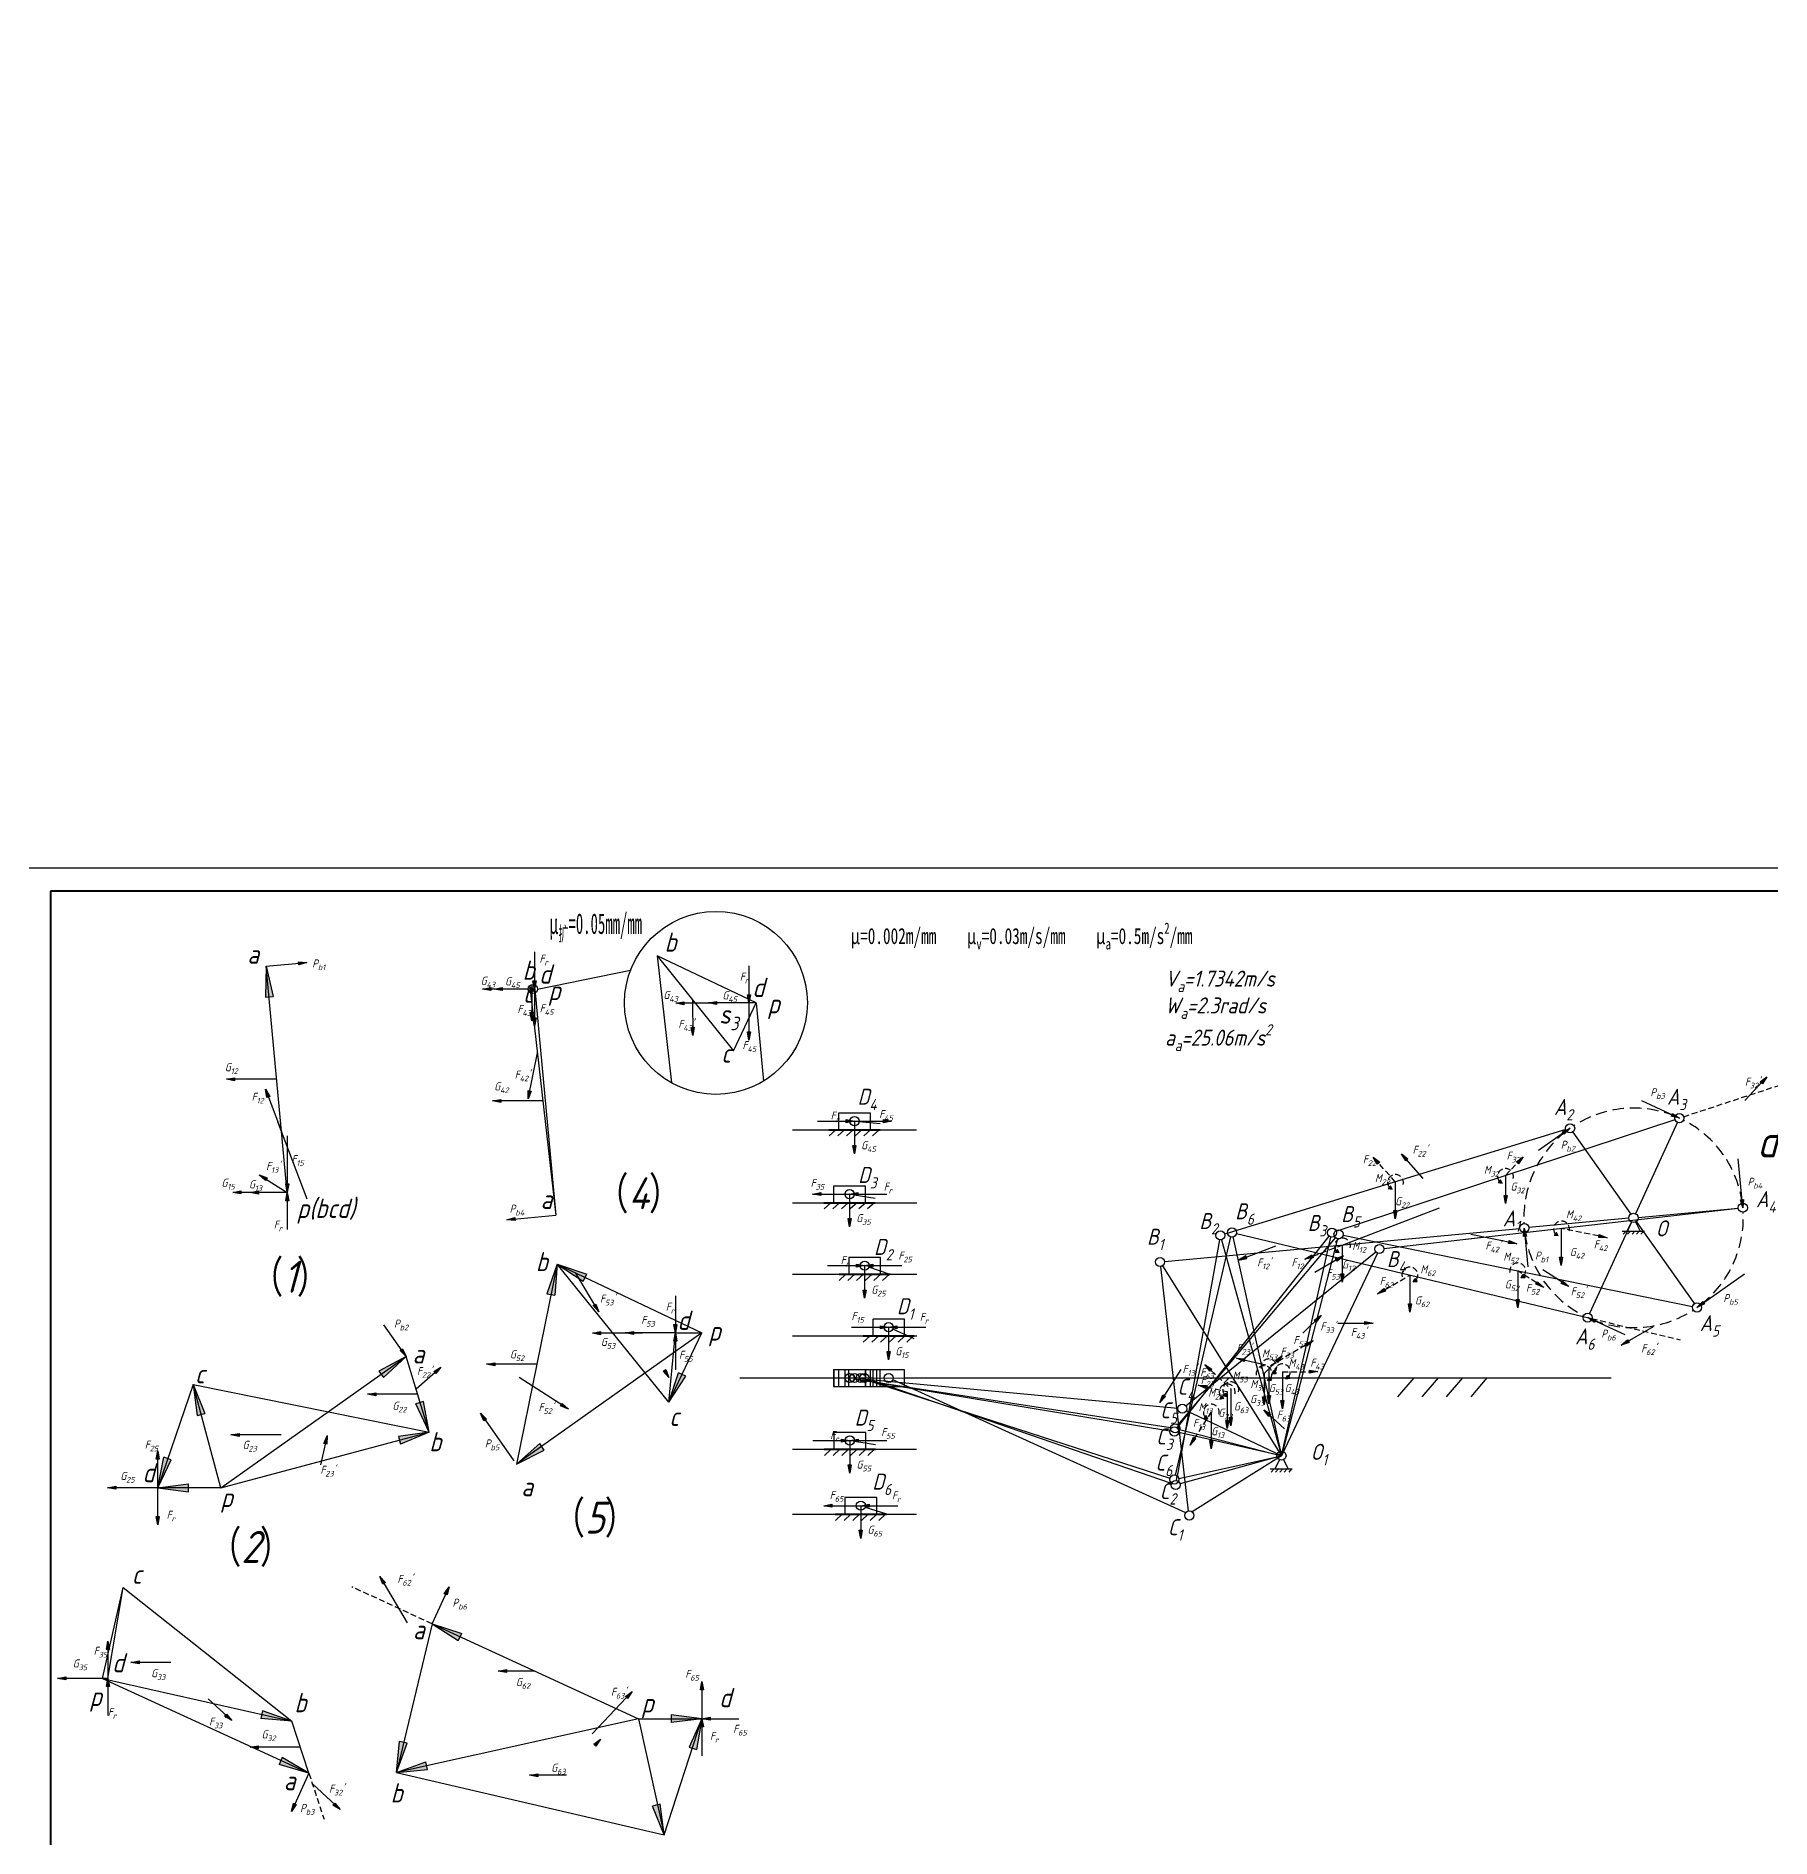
# Model space of a CAD drawing. Header units: millimetres. Extents: x -2889 to 8174, y 2447 to 8478.
# Drawn here: x 2445.1 to 2824.5, y 7682 to 8075.9 of the extents above; entities that cross this region are included whole.
import ezdxf

# ---------------------------------------------------------------- set-up
doc = ezdxf.new("R2010")
doc.units = ezdxf.units.MM
doc.linetypes.add('DASHED', pattern=[19.05, 12.7, -6.35])
doc.layers.add('粗实线', color=7, linetype='Continuous', lineweight=40)
doc.layers.add('细虚线', color=255, linetype='DASHED', lineweight=25)
doc.layers.add('细实线', color=255, linetype='Continuous')
doc.styles.add('字母和数字', font='gbeitc.shx')
doc.styles.add('工图', font='hyswlongfangsong.ttf', dxfattribs={"width": 0.7})
doc.styles.add('数字与字母', font='gbeitc.shx')
doc.styles.add('汉字', font='simfang.ttf', dxfattribs={"width": 0.7})
doc.dimstyles.new('721', dxfattribs={"dimtxt": 3.5, "dimasz": 3.5, "dimexe": 1.25, "dimexo": 0.625, "dimtad": 1, "dimtoh": 1, "dimdsep": 46, "dimtxsty": '数字与字母', "dimcen": 2.5, "dimadec": 0, "dimazin": 0, "dimtfac": 1, "dimtmove": 0, "dimatfit": 3, "dimfxl": 1, "dimlwd": 25, "dimlwe": 25, "dimarcsym": 0})

# ---------------------------------------------------------------- blocks, each defined once
blk = doc.blocks.new('*U147')
at = {"layer": '细实线'}
blk.add_line((0.32, 0.34), (-0.32, -0.34), dxfattribs=at)
blk = doc.blocks.new('*U148')
at = {"layer": '细实线', "color": 0, "linetype": 'ByBlock', "lineweight": -2, "transparency": 16777216}
for p in [(0, 0), (0.96, 0), (1.92, 0), (2.87, 0), (3.83, 0)]:
    blk.add_blockref('*U147', p, dxfattribs=at)
blk = doc.blocks.new('旋转机架')
at = {"layer": '细实线', "color": 0}
for p, q in [((-2.5, -2.88), (2.37, -2.88)), ((-0.46, -0.89), (-1.48, -2.88)), ((0.46, -0.89), (1.48, -2.88))]:
    blk.add_line(p, q, dxfattribs=at)
blk.add_circle((0, 0), 1, dxfattribs=at)
blk.add_blockref('*U148', (-1.93, -3.22), dxfattribs=at)
blk = doc.blocks.new('移动副')
at = {"layer": '细实线', "color": 0}
for p, q in [((-3.48, 1.77), (-3.48, -1.88)), ((3.48, 1.77), (-3.48, 1.77)), ((3.48, -1.88), (3.48, 1.77)), ((-3.48, -1.88), (3.48, -1.88))]:
    blk.add_line(p, q, dxfattribs=at)
blk.add_circle((0, 0), 1, dxfattribs=at)
blk = doc.blocks.new('箭头2.0')
at = {"layer": '细实线'}
h = blk.add_hatch(color=0, dxfattribs=at)
h.dxf.hatch_style = 1
h.paths.add_polyline_path([(-0.72, -5.62), (0.72, -5.62), (0, 0)])
at = {"layer": '细实线', "color": 0}
for p, q in [((0, 0), (-0.72, -5.62)), ((0, 0), (0.72, -5.62)), ((-0.72, -5.62), (0.72, -5.62))]:
    blk.add_line(p, q, dxfattribs=at)
blk = doc.blocks.new('*U125')
at = {"layer": '细实线'}
blk.add_line((1.78, 2.06), (-1.78, -2.06), dxfattribs=at)
blk = doc.blocks.new('*U126')
at = {"layer": '细实线', "color": 0, "linetype": 'ByBlock', "lineweight": -2, "transparency": 16777216}
for p in [(0, 0), (5.34, 0), (10.67, 0), (16.01, 0)]:
    blk.add_blockref('*U125', p, dxfattribs=at)
blk = doc.blocks.new('力箭头')
at = {"layer": '细虚线'}
h = blk.add_hatch(color=0, dxfattribs=at)
h.dxf.hatch_style = 1
h.paths.add_polyline_path([(1.8, -0.33), (1.8, 0.33), (0, 0)])
at = {"layer": '细虚线', "color": 0}
for p, q in [((0, 0), (1.8, 0.33)), ((1.8, 0.33), (1.8, -0.33)), ((1.8, -0.33), (0, 0))]:
    blk.add_line(p, q, dxfattribs=at)
blk = doc.blocks.new('惯性矩（逆）')
at = {"layer": '细实线'}
h = blk.add_hatch(color=0, dxfattribs=at)
h.dxf.hatch_style = 1
h.paths.add_polyline_path([(2.06, -2.21), (1.69, -1.45), (1.22, -2.12)])
at = {"layer": '细实线', "color": 0}
for p, q in [((1.69, -1.45), (1.22, -2.12)), ((2.06, -2.21), (1.22, -2.12)), ((2.06, -2.21), (1.69, -1.45))]:
    blk.add_line(p, q, dxfattribs=at)
at = {"layer": '细虚线', "color": 0, "ltscale": 0.1}
blk.add_arc((2.81, -0.7), 1.73, 346.0347, 218.7739, dxfattribs=at)
blk = doc.blocks.new('*U149')
at = {"layer": '细虚线'}
blk.add_line((0.74, 0.68), (-0.74, -0.68), dxfattribs=at)
blk = doc.blocks.new('*U150')
at = {"layer": '粗实线', "color": 0, "linetype": 'ByBlock', "lineweight": -2, "transparency": 16777216}
for p in [(0, 0), (1.9, 0), (3.8, 0), (5.7, 0), (7.6, 0), (9.5, 0)]:
    blk.add_blockref('*U149', p, dxfattribs=at)
blk = doc.blocks.new('单独滑块')
at = {"layer": '粗实线', "color": 0}
blk.add_line((-5.59, -1.88), (5.59, -1.88), dxfattribs=at)
for name, p in [('移动副', (0, 0)), ('*U150', (-4.81, -2.56))]:
    blk.add_blockref(name, p, dxfattribs=at)
blk = doc.blocks.new('惯性矩（顺）')
at = {"layer": '细实线'}
h = blk.add_hatch(color=0, dxfattribs=at)
h.dxf.hatch_style = 1
h.paths.add_polyline_path([(1.59, -1.42), (1.12, -0.75), (0.74, -1.51)])
at = {"layer": '细实线', "color": 0}
for p, q in [((0.74, -1.51), (1.12, -0.75)), ((0.74, -1.51), (1.59, -1.42)), ((1.12, -0.75), (1.59, -1.42))]:
    blk.add_line(p, q, dxfattribs=at)
at = {"layer": '细虚线', "color": 0, "ltscale": 0.1}
blk.add_arc((0, 0), 1.73, 321.2261, 193.9653, dxfattribs=at)
blk = doc.blocks.new('*D138')
at = {"layer": 'Defpoints', "color": 0, "transparency": 16777216}
for p in [(3642.9, 7736.58), (3642.9, 7736.58), (3627.77, 7695.01), (3551.1, 7683.58), (3642.9, 7630.58)]:
    blk.add_point(p, dxfattribs=at)
at = {"layer": '细实线', "color": 0, "lineweight": 25, "transparency": 16777216}
blk.add_arc((3642.9, 7736.58), 44.24, 214.5341, 265.4659, dxfattribs=at)
at = {"layer": '细实线', "color": 0, "transparency": 16777216}
for points in [[(3605.96, 7711.19), (3606.95, 7711.81), (3604.58, 7714.46)], [(3639.42, 7693.06), (3639.38, 7691.89), (3642.9, 7692.34)]]:
    blk.add_solid(points, dxfattribs=at)
blk = doc.blocks.new('*D140')
at = {"layer": 'Defpoints', "color": 0, "transparency": 16777216}
for p in [(3642.9, 7802.58), (3660.28, 7746.61), (3642.9, 7736.58), (3642.9, 7736.58), (3708.9, 7736.58)]:
    blk.add_point(p, dxfattribs=at)
at = {"layer": '细实线', "color": 0, "lineweight": 25, "transparency": 16777216}
blk.add_arc((3642.9, 7736.58), 20.07, 10.0047, 79.9953, dxfattribs=at)
at = {"layer": '细实线', "color": 0, "transparency": 16777216}
for points in [[(3646.33, 7755.76), (3646.43, 7756.92), (3642.9, 7756.65)], [(3663.24, 7740.11), (3662.08, 7740.01), (3662.97, 7736.58)]]:
    blk.add_solid(points, dxfattribs=at)

msp = doc.modelspace()

# ---------------------------------------------------------------- linework, layer by layer
at = {"layer": '粗实线', "color": 0}
for p, q in [((2448.265, 7889), (2448.265, 7479)), ((3012.265, 7889), (2448.265, 7889))]:
    msp.add_line(p, q, dxfattribs=at)
at = {"layer": '细实线', "color": 0}
for p, q in [((3017.265, 7894), (2423.265, 7894)), ((2499.993, 7823.091), (2495.391, 7872.558)), ((2554.712, 7867.57), (2575.095, 7871.717)), ((2602.558, 7864.527), (2580.869, 7874.803)), ((2580.869, 7874.803), (2597.591, 7854.044)), ((2580.869, 7874.803), (2584.024, 7847.055)), ((2553.074, 7868.083), (2558.757, 7818.104)), ((2553.074, 7868.083), (2554.155, 7867.57)), ((2553.908, 7867.05), (2553.074, 7868.083)), ((2554.155, 7867.57), (2553.908, 7867.05)), ((2553.908, 7867.05), (2554.077, 7867.57)), ((2554.155, 7867.57), (2554.077, 7867.57)), ((2554.155, 7867.57), (2558.757, 7818.104)), ((2602.558, 7864.527), (2593.673, 7864.458)), ((2597.591, 7854.044), (2602.558, 7864.527)), ((2602.558, 7864.527), (2600.958, 7864.527)), ((2602.558, 7864.527), (2604.148, 7847.437)), ((2818.789, 7843.212), (2823.587, 7848.384)), ((2497.898, 7838.629), (2504.318, 7821.665)), ((2610.48, 7836.797), (2637.629, 7836.797)), ((2625.05, 7838.583), (2629.645, 7838.152)), ((2779.599, 7836.82), (2705.012, 7814)), ((2729.422, 7814.607), (2803.502, 7839.023)), ((2781.133, 7836.297), (2793.85, 7818.345)), ((2804.034, 7838.427), (2794.846, 7818.438)), ((2499.993, 7835.491), (2499.993, 7823.188)), ((2610.523, 7820.848), (2637.671, 7820.848)), ((2623.965, 7822.564), (2628.568, 7821.806)), ((2730.704, 7811.601), (2751.99, 7819.726)), ((2739.831, 7810.827), (2817.332, 7819.639)), ((2793.433, 7817.437), (2771.527, 7815.399)), ((2794.011, 7816.621), (2784.823, 7796.631)), ((2795.007, 7816.713), (2807.724, 7798.761)), ((2795.424, 7817.622), (2817.33, 7819.66)), ((2691.871, 7807.989), (2769.536, 7815.213)), ((2694.225, 7761.307), (2706.375, 7813.369)), ((2694.642, 7771.614), (2727.851, 7813.511)), ((2703.879, 7812.723), (2694.656, 7761.086)), ((2694.834, 7772.289), (2729.274, 7813.179)), ((2704.323, 7812.744), (2717.429, 7765.529)), ((2706.819, 7813.367), (2717.429, 7765.529)), ((2707.575, 7814.11), (2783.433, 7795.955)), ((2717.429, 7765.529), (2728.251, 7813.319)), ((2729.668, 7812.976), (2717.429, 7765.529)), ((2730.898, 7813.744), (2807.322, 7798.145)), ((2752.617, 7812.281), (2761.481, 7813.289)), ((2696.517, 7776.435), (2738.06, 7810.084)), ((2738.409, 7809.81), (2717.429, 7765.529)), ((2559.043, 7807.381), (2550.123, 7763.681)), ((2559.043, 7807.381), (2590.662, 7792.399)), ((2583.47, 7777.221), (2559.043, 7807.381)), ((2610.528, 7805.218), (2637.677, 7805.218)), ((2631.857, 7805.174), (2627.213, 7806.772)), ((2690.988, 7806.902), (2697.022, 7753.412)), ((2691.407, 7807.049), (2717.429, 7765.529)), ((2637.114, 7791.097), (2632.435, 7793.22)), ((2784.405, 7795.722), (2792.489, 7792.007)), ((2590.662, 7792.399), (2550.123, 7763.681)), ((2583.47, 7777.221), (2590.662, 7792.399)), ((2583.47, 7777.221), (2584.893, 7792.399)), ((2584.893, 7792.399), (2590.662, 7792.399)), ((2610.528, 7791.754), (2637.677, 7791.754)), ((2485.469, 7758.531), (2526.007, 7787.249)), ((2531.07, 7770.703), (2526.007, 7787.249)), ((2479.453, 7781.07), (2471.7, 7758.531)), ((2485.469, 7758.531), (2479.453, 7781.07)), ((2479.453, 7781.07), (2531.07, 7770.703)), ((2599.003, 7782.529), (2625.218, 7782.529)), ((2623.965, 7782.367), (2693.035, 7770.993)), ((2624.024, 7782.376), (2693.201, 7771.677)), ((2625.05, 7782.436), (2694.744, 7775.899)), ((2625.218, 7782.529), (2627.218, 7782.529)), ((2626.39, 7782.221), (2693.046, 7760.641)), ((2693.357, 7759.435), (2627.164, 7782.204)), ((2627.218, 7782.529), (2628.039, 7782.529)), ((2628.039, 7782.529), (2635.009, 7782.474)), ((2696.503, 7753.051), (2632.435, 7782.116)), ((2635.009, 7782.529), (2789.543, 7782.529)), ((2704.919, 7781.478), (2706.036, 7782.669)), ((2713.636, 7783.486), (2713.431, 7783.693)), ((2713.636, 7783.486), (2714.482, 7784.324)), ((2717.429, 7765.529), (2696.644, 7775.377)), ((2485.469, 7758.531), (2531.07, 7770.703)), ((2717.429, 7765.529), (2694.997, 7770.609)), ((2695.158, 7771.274), (2717.429, 7765.529)), ((2610.474, 7766.97), (2637.623, 7766.97)), ((2624.024, 7768.696), (2628.626, 7767.984)), ((2694.974, 7760.549), (2717.429, 7765.529)), ((2717.429, 7765.529), (2695.266, 7759.377)), ((2717.429, 7765.529), (2697.874, 7753.274)), ((2485.469, 7758.531), (2471.7, 7758.531)), ((2694.479, 7760.094), (2694.656, 7761.086)), ((2626.39, 7754.298), (2631.029, 7752.797)), ((2610.474, 7752.727), (2637.623, 7752.727)), ((2459.601, 7716.839), (2464.101, 7736.709)), ((2460.784, 7716.839), (2464.101, 7736.709)), ((2464.101, 7736.709), (2500.992, 7707.466)), ((2531.685, 7728.782), (2535.4, 7736.865)), ((2531.685, 7728.782), (2523.91, 7696.298)), ((2531.685, 7728.782), (2576.825, 7708.034)), ((2459.601, 7716.839), (2504.741, 7696.091)), ((2459.601, 7716.839), (2500.992, 7707.466)), ((2459.601, 7716.839), (2460.784, 7716.839)), ((2482.683, 7712.411), (2487.855, 7707.613)), ((2504.741, 7696.091), (2500.992, 7707.466)), ((2576.825, 7708.034), (2523.91, 7696.298)), ((2576.825, 7708.034), (2582.458, 7682.633)), ((2576.825, 7708.034), (2590.682, 7708.034)), ((2582.458, 7682.633), (2590.682, 7708.034)), ((2523.91, 7696.298), (2582.458, 7682.633))]:
    msp.add_line(p, q, dxfattribs=at)
at = {"layer": '细实线', "color": 0, "ltscale": 0.1}
for p, q in [((2554.077, 7875.687), (2554.077, 7867.57)), ((2600.958, 7872.644), (2600.958, 7864.527)), ((2553.46, 7868.399), (2553.493, 7860.646)), ((2553.712, 7867.568), (2542.724, 7867.568)), ((2554.077, 7867.57), (2545.231, 7867.57)), ((2554.077, 7867.57), (2554.077, 7859.453)), ((2593.673, 7864.458), (2584.967, 7864.458)), ((2588.648, 7865.147), (2588.681, 7857.393)), ((2600.958, 7864.527), (2592.112, 7864.527)), ((2600.958, 7864.527), (2600.958, 7856.41)), ((2552.678, 7843.563), (2554.717, 7853.626)), ((2497.692, 7847.824), (2486.704, 7847.824)), ((2555.915, 7843.093), (2544.927, 7843.093)), ((2615.938, 7838.676), (2624.055, 7838.676)), ((2624.055, 7838.676), (2624.055, 7831.532)), ((2624.055, 7838.676), (2632.171, 7838.676)), ((2748.454, 7826.14), (2743.661, 7831.549)), ((2742.305, 7825.41), (2742.305, 7817.319)), ((2766.462, 7826.815), (2766.462, 7820.651)), ((2499.993, 7823.091), (2488.079, 7823.091)), ((2499.993, 7823.091), (2499.993, 7814.974)), ((2614.861, 7822.727), (2622.978, 7822.727)), ((2622.978, 7822.727), (2622.978, 7815.583)), ((2622.978, 7822.727), (2631.095, 7822.727)), ((2768.918, 7811.892), (2758.855, 7813.931)), ((2778.581, 7815.233), (2778.581, 7807.142)), ((2708.068, 7808.318), (2716.227, 7811.432)), ((2730.978, 7809.268), (2724.703, 7805.562)), ((2730.704, 7811.601), (2730.704, 7803.51)), ((2568.134, 7796.969), (2563.128, 7805.445)), ((2618.15, 7807.097), (2626.267, 7807.097)), ((2626.267, 7807.097), (2626.267, 7799.953)), ((2626.267, 7807.097), (2634.384, 7807.097)), ((2745.504, 7805.033), (2745.504, 7796.942)), ((2769.11, 7805.945), (2769.11, 7797.854)), ((2780.26, 7802.523), (2774.59, 7806.157)), ((2584.893, 7800.516), (2584.893, 7792.399)), ((2623.407, 7793.633), (2631.524, 7793.633)), ((2631.524, 7793.633), (2631.524, 7786.49)), ((2631.524, 7793.633), (2639.641, 7793.633)), ((2722.119, 7792.309), (2726.079, 7796.236)), ((2729.743, 7794.49), (2737.496, 7794.523)), ((2791.752, 7789.67), (2798.788, 7793.81)), ((2577.725, 7792.334), (2566.737, 7792.334)), ((2584.893, 7792.399), (2573.905, 7792.399)), ((2584.893, 7792.399), (2584.893, 7784.283)), ((2528.184, 7780.134), (2533.593, 7784.927)), ((2554.583, 7785.531), (2543.595, 7785.531)), ((2707.612, 7786.831), (2714.003, 7785.402)), ((2714.668, 7784.958), (2714.668, 7776.867)), ((2561.48, 7775.735), (2550.716, 7782.635)), ((2713.636, 7783.486), (2713.636, 7776.622)), ((2717.642, 7783.881), (2717.642, 7775.79)), ((2528.539, 7778.976), (2517.55, 7778.976)), ((2705.583, 7779.547), (2705.583, 7771.456)), ((2706.335, 7780.15), (2706.335, 7772.059)), ((2702.07, 7775.121), (2702.07, 7767.029)), ((2713.576, 7775.595), (2718.071, 7771.379)), ((2498.664, 7770.101), (2487.676, 7770.101)), ((2508.719, 7769.919), (2507.291, 7763.535)), ((2471.7, 7758.489), (2471.7, 7766.606)), ((2614.918, 7768.849), (2623.035, 7768.849)), ((2623.035, 7768.849), (2623.035, 7761.705)), ((2623.035, 7768.849), (2631.152, 7768.849)), ((2471.7, 7758.531), (2460.712, 7758.531)), ((2471.7, 7750.414), (2471.7, 7758.531)), ((2617.322, 7754.606), (2625.439, 7754.606)), ((2625.439, 7754.606), (2625.439, 7747.463)), ((2625.439, 7754.606), (2633.556, 7754.606)), ((2520.272, 7739.16), (2526.242, 7729.014)), ((2460.784, 7724.956), (2460.784, 7716.839)), ((2474.547, 7720.338), (2465.821, 7720.338)), ((2554.255, 7718.408), (2546.164, 7718.445)), ((2460.784, 7716.839), (2449.796, 7716.839)), ((2460.784, 7716.839), (2460.784, 7708.722)), ((2575.419, 7713.995), (2566.715, 7704.717)), ((2590.682, 7716.151), (2590.682, 7708.034)), ((2590.682, 7708.034), (2590.682, 7699.917)), ((2590.682, 7708.034), (2598.799, 7708.034)), ((2502.867, 7701.779), (2491.879, 7701.779)), ((2561.064, 7695.655), (2552.973, 7695.655)), ((2505.505, 7693.775), (2511.57, 7688.148))]:
    msp.add_line(p, q, dxfattribs=at)
at = {"layer": '细实线', "color": 0}
for centre, radius in [((2593.758, 7864.527), 20), ((2553.712, 7867.57), 1), ((2804.452, 7839.336), 1), ((2780.555, 7837.113), 1), ((2818.325, 7819.752), 1), ((2704.055, 7813.708), 1), ((2706.603, 7814.343), 1), ((2728.472, 7814.294), 1), ((2729.918, 7813.944), 1), ((2770.532, 7815.306), 1), ((2690.876, 7807.896), 1), ((2738.838, 7810.714), 1), ((2784.405, 7795.722), 1), ((2808.302, 7797.945), 1), ((2695.74, 7775.805), 1), ((2694.021, 7770.83), 1), ((2694.189, 7771.524), 1), ((2693.998, 7760.333), 1), ((2694.303, 7759.11), 1), ((2697.304, 7752.452), 1)]:
    msp.add_circle(centre, radius, dxfattribs=at)
at = {"layer": '细虚线', "color": 0}
for p, q in [((2495.391, 7872.558), (2504.277, 7873.384)), ((2553.074, 7868.083), (2553.462, 7867.898)), ((2495.235, 7845.665), (2498.745, 7836.39)), ((2796.133, 7843.16), (2804.452, 7839.336)), ((2780.555, 7837.113), (2773.671, 7832.236)), ((2818.325, 7819.752), (2817.328, 7830.476)), ((2493.9, 7826.943), (2499.993, 7823.091)), ((2548.033, 7817.106), (2558.757, 7818.104)), ((2770.532, 7815.306), (2771.318, 7806.855)), ((2808.302, 7797.945), (2819.424, 7805.829)), ((2526.007, 7787.249), (2521.131, 7794.133)), ((2695.398, 7784.408), (2690.818, 7777.162)), ((2542.239, 7774.803), (2550.123, 7763.681)), ((2504.741, 7696.091), (2500.917, 7687.772))]:
    msp.add_line(p, q, dxfattribs=at)
at = {"layer": '细虚线', "color": 0, "ltscale": 0.1}
for p, q in [((2805.401, 7839.649), (2826.4, 7846.57)), ((2742.305, 7825.41), (2737.512, 7830.819)), ((2766.462, 7826.815), (2770.257, 7830.906)), ((2788.645, 7813.194), (2778.581, 7815.233)), ((2722.544, 7808.487), (2730.704, 7811.601)), ((2738.468, 7800.893), (2745.504, 7805.033)), ((2774.78, 7802.31), (2769.11, 7805.945)), ((2783.433, 7795.955), (2804.62, 7790.884)), ((2724.357, 7790.681), (2714.668, 7784.958)), ((2700.661, 7785.473), (2706.335, 7780.15)), ((2713.636, 7783.486), (2717.597, 7787.413)), ((2699.192, 7780.977), (2705.583, 7779.547)), ((2717.642, 7783.881), (2725.396, 7783.914)), ((2702.07, 7775.121), (2697.489, 7767.874)), ((2531.685, 7728.782), (2514.133, 7736.849)), ((2504.741, 7696.091), (2508.045, 7686.067))]:
    msp.add_line(p, q, dxfattribs=at)
at = {"layer": '细虚线', "color": 0, "ltscale": 0.2}
for start, end in [(67.70226, 122.92726), (127.70226, 182.92726), (7.70226, 62.92726), (307.70226, 2.92726), (187.70226, 242.92726), (247.70226, 302.92726)]:
    msp.add_arc((2794.429, 7817.529), 24, start, end, dxfattribs=at)

# ---------------------------------------------------------------- block references
at = {"layer": '细实线', "color": 0, "xscale": 1.2, "yscale": 1.2, "zscale": 1.2}
for p, rotation in [((2495.391, 7872.558), 5.98847072550925), ((2559.043, 7807.381), 348.1233429370577), ((2559.043, 7807.381), 64.41679527513878), ((2526.007, 7787.249), 305.5641882362896), ((2479.453, 7781.07), 14.53044026127769), ((2583.47, 7777.221), 154.4679415756824), ((2531.07, 7770.703), 198.0810385061033), ((2531.07, 7770.703), 285.5160503902005), ((2471.7, 7758.531), 161.6871434327161), ((2550.123, 7763.681), 124.1667313275369), ((2471.7, 7758.531), 90), ((2531.685, 7728.782), 64.71172505353033), ((2500.992, 7707.466), 257.8485686357312), ((2590.682, 7708.034), 270), ((2590.682, 7708.034), 342.9752945265637), ((2523.91, 7696.298), 167.2252489248449), ((2504.741, 7696.091), 246.4994686151885), ((2523.91, 7696.298), 102.3210375656096), ((2582.458, 7682.633), 194.790686020879)]:
    msp.add_blockref('箭头2.0', p, dxfattribs=dict(at, rotation=rotation))
at = {"layer": '细实线', "color": 0}
for name, p in [('单独滑块', (2624.055, 7838.676)), ('惯性矩（逆）', (2763.616, 7827.29)), ('旋转机架', (2794.429, 7817.529)), ('惯性矩（逆）', (2727.969, 7812.074)), ('惯性矩（顺）', (2713.636, 7783.486)), ('移动副', (2622.978, 7782.529)), ('移动副', (2623.035, 7782.529)), ('移动副', (2624.055, 7782.529)), ('移动副', (2625.439, 7782.529)), ('移动副', (2626.218, 7782.529)), ('移动副', (2631.524, 7782.529)), ('惯性矩（逆）', (2703.543, 7780.65)), ('*U126', (2744.589, 7780.467)), ('旋转机架', (2717.429, 7765.529))]:
    msp.add_blockref(name, p, dxfattribs=at)
for p, rotation in [((2499.993, 7823.188), 90.00000000011859), ((2784.405, 7795.722), 335.3147614160952), ((2700.661, 7785.473), 316.830136227003), ((2713.576, 7775.595), 316.830136227003), ((2535.4, 7736.865), 245.3147614160952), ((2575.419, 7713.995), 226.830136227003), ((2568.495, 7703.576), 226.830136227003)]:
    msp.add_blockref('力箭头', p, dxfattribs=dict(at, rotation=rotation))
at = {"layer": '细虚线', "color": 0}
for p, rotation in [((2504.277, 7873.384), 185.314761416172), ((2542.724, 7867.568), 359.7343813340847), ((2545.231, 7867.57), 359.7343813340847), ((2554.077, 7867.57), 90.00000000004165), ((2584.967, 7864.458), 359.7343813340847), ((2592.112, 7864.527), 359.7343813340847), ((2600.958, 7864.527), 90.00000000004165), ((2553.493, 7860.646), 90.12275094208758), ((2554.077, 7859.453), 90.00000000004165), ((2588.681, 7857.393), 90.12275094208758), ((2600.958, 7856.41), 90.00000000004165), ((2486.704, 7847.824), 359.7343813340847), ((2823.587, 7848.384), 228.2558765517445), ((2495.235, 7845.665), 290.8909432332494), ((2552.678, 7843.563), 78.54308958881504), ((2544.927, 7843.093), 359.7343813340847), ((2804.452, 7839.336), 155.3147614161468), ((2624.055, 7838.676), 180.0000000000417), ((2632.171, 7838.676), 180.0000000000417), ((2780.555, 7837.113), 215.3147614161739), ((2624.055, 7831.532), 89.99999999978556), ((2737.512, 7830.819), 311.5461869644243), ((2743.661, 7831.549), 311.5461869644243), ((2770.257, 7830.906), 228.2558765517446), ((2493.9, 7826.943), 327.7030069514795), ((2488.079, 7823.091), 359.9999999997856), ((2491.902, 7823.091), 359.7343813340847), ((2499.993, 7823.091), 269.9999999999465), ((2766.462, 7820.651), 89.73438133408477), ((2818.325, 7819.752), 95.31476141602046), ((2548.033, 7817.106), 5.314761416020453), ((2622.978, 7815.583), 89.99999999978556), ((2742.305, 7817.319), 89.73438133408477), ((2768.918, 7811.892), 168.543089588815), ((2770.532, 7815.306), 275.3147614162151), ((2788.645, 7813.194), 168.543089588815), ((2722.544, 7808.487), 20.89094323324939), ((2730.978, 7809.268), 210.5652210174943), ((2778.581, 7807.142), 89.73438133408477), ((2626.267, 7807.097), 180.0000000000417), ((2730.704, 7803.51), 89.73438133408477), ((2626.267, 7799.953), 89.99999999978556), ((2738.468, 7800.893), 30.47264138874783), ((2774.78, 7802.31), 147.3396078350193), ((2780.26, 7802.523), 147.3396078350193), ((2568.134, 7796.969), 120.5652210174943), ((2745.504, 7796.942), 89.73438133408477), ((2769.11, 7797.854), 89.73438133408477), ((2808.302, 7797.945), 35.31476141618307), ((2573.905, 7792.399), 359.7343813340847), ((2584.893, 7792.399), 90.00000000004165), ((2631.524, 7793.633), 180.0000000000417), ((2726.079, 7796.236), 225.1098055660987), ((2737.496, 7794.523), 180.1227509420876), ((2526.007, 7787.249), 125.3147614161739), ((2566.736, 7792.334), 359.7343813340847), ((2584.893, 7792.399), 270), ((2724.357, 7790.681), 210.5652210174943), ((2791.752, 7789.67), 30.47264138874783), ((2533.593, 7784.927), 221.5461869644243), ((2543.595, 7785.531), 359.7343813340847), ((2631.524, 7786.49), 89.99999999978556), ((2707.612, 7786.831), 346.9903205946508), ((2717.597, 7787.413), 225.1098055660987), ((2583.447, 7782.644), 120.5652210174943), ((2699.192, 7780.977), 346.9903205946508), ((2725.396, 7783.914), 180.1227509420877), ((2517.55, 7778.976), 359.7343813340847), ((2561.48, 7775.735), 147.3396078350691), ((2690.818, 7777.162), 57.70300695147947), ((2713.636, 7776.622), 89.73438133408477), ((2714.668, 7776.867), 89.73438133408477), ((2717.642, 7775.79), 89.73438133408477), ((2542.239, 7774.803), 305.3147614161831), ((2705.583, 7771.456), 89.73438133408477), ((2706.335, 7772.059), 89.73438133408477), ((2487.676, 7770.101), 359.7343813340847), ((2508.714, 7769.896), 256.9903205946507), ((2623.035, 7768.849), 180.0000000000417), ((2697.489, 7767.874), 57.70300695147947), ((2471.7, 7766.606), 270.0000000000416), ((2702.07, 7767.029), 89.73438133408477), ((2623.035, 7761.705), 89.99999999978556), ((2460.712, 7758.531), 359.7343813340847), ((2471.7, 7750.414), 90.0000000000416), ((2625.439, 7747.463), 89.99999999978556), ((2520.272, 7739.16), 300.4726413887478), ((2460.784, 7724.956), 270), ((2465.821, 7720.338), 359.7343813340847), ((2546.164, 7718.445), 359.4687626681512), ((2449.796, 7716.839), 359.7343813340847), ((2460.784, 7716.839), 270), ((2590.682, 7716.151), 270), ((2487.855, 7707.613), 138.2558765517445), ((2590.682, 7708.034), 270), ((2491.879, 7701.779), 359.7343813340847), ((2552.973, 7695.655), 359.7343813340847), ((2500.917, 7687.772), 65.3147614161627), ((2511.57, 7688.148), 138.2558765517445)]:
    msp.add_blockref('力箭头', p, dxfattribs=dict(at, rotation=rotation))
for name, p in [('单独滑块', (2622.978, 7822.727)), ('惯性矩（逆）', (2739.559, 7825.972)), ('力箭头', (2614.861, 7822.727)), ('力箭头', (2622.978, 7822.727)), ('惯性矩（逆）', (2775.872, 7815.803)), ('单独滑块', (2626.267, 7807.097)), ('力箭头', (2626.267, 7807.097)), ('惯性矩（顺）', (2745.504, 7805.033)), ('惯性矩（顺）', (2769.11, 7805.945)), ('单独滑块', (2631.524, 7793.633)), ('力箭头', (2631.524, 7793.633)), ('惯性矩（顺）', (2714.668, 7784.958)), ('惯性矩（顺）', (2717.642, 7783.881)), ('惯性矩（逆）', (2702.757, 7780.179)), ('惯性矩（逆）', (2699.267, 7775.758)), ('单独滑块', (2623.035, 7768.849)), ('力箭头', (2623.035, 7768.849)), ('力箭头', (2617.322, 7754.606)), ('单独滑块', (2625.439, 7754.606)), ('力箭头', (2625.439, 7754.606)), ('力箭头', (2590.682, 7708.034))]:
    msp.add_blockref(name, p, dxfattribs=at)
at = {"layer": '细虚线', "color": 0, "xscale": -1, "rotation": 200.8909432332249}
msp.add_blockref('力箭头', (2708.068, 7808.318), dxfattribs=at)

# ---------------------------------------------------------------- texts
at = {"layer": '细实线', "color": 0, "attachment_point": 1}
for s, width, gutter_width, insert, char_height, style in [('\\A1;μ{\\H0.7x;\\S^ 扩;}=0.05mm/mm', 12.87835, 12.5, (2557.297, 7884.114), 4.5, '工图'), ('b', 6.45896, 21, (2582.508, 7879.932), 4.2, '数字与字母'), ('\\A1;μ=0.002m/mm    μ{\\H0.7x;\\S^ v;}=0.03m/s/mm    μ{\\H0.7x;\\S^ a;\\H1.42857x;=0.5m/s\\H0.7x;\\S2^ ;\\H1.42857x;/mm}', 92.16543, 17.5, (2623.192, 7882.098), 3.5, '汉字'), ('a', 6.39322, 21, (2491.288, 7877.294), 4.2, '数字与字母'), ('b', 6.45896, 21, (2551.483, 7873.787), 4.2, '数字与字母'), ('d', 6.54876, 21, (2555.078, 7872.936), 4.2, '数字与字母'), ('\\A1;V{\\H0.7x;\\S^ a;}=1.7342m/s\\PW{\\H0.7x;\\S^ a;}=2.3rad/s\\Pa{\\H0.7x;\\S^ a;}=25.06m/s{\\H0.7x;\\S2^ ;}', 71.11689, 17.5, (2691.988, 7871.592), 3.5, '字母和数字'), ('p', 5.15951, 21, (2557.127, 7869.358), 4.2, '字母和数字'), ('d', 6.54876, 21, (2601.716, 7870.019), 4.2, '数字与字母'), ('c', 7.03621, 21, (2551.582, 7868.743), 4.2, '数字与字母'), ('p', 5.15951, 21, (2605.083, 7866.478), 4.2, '字母和数字'), ('\\A1;s{\\H0.7x;\\S^ 3;}', 6.45896, 21, (2594.472, 7864.187), 4.2, '数字与字母'), ('c', 7.03621, 21, (2594.903, 7855.652), 4.2, '数字与字母'), ('\\A1;D{\\H0.7x;\\S^ 4;}', 3.46803, 17.5, (2624.747, 7845.778), 3.5, '数字与字母'), ('\\A1;A{\\H0.7x;\\S^ 3;}', 3.46803, 17.5, (2801.75, 7845.766), 3.5, '数字与字母'), ('\\A1;A{\\H0.7x;\\S^ 2;}', 3.5, 17.5, (2777.046, 7843.534), 3.5, '数字与字母'), ("d'", 10.49316, 35, (2821.453, 7837.741), 7, '数字与字母'), ('\\A1;D{\\H0.7x;\\S^ 3;}', 3.46803, 17.5, (2624.863, 7828.664), 3.5, '数字与字母'), ('{\\fHYSWLongFangSong|b0|i0|c134|p2;（}4{\\fHYSWLongFangSong|b0|i0|c134|p2;）}', 28.48856, 12.5, (2567.622, 7826.405), 7, '数字与字母'), ('p(bcd)', 5.15951, 21, (2502.145, 7821.728), 4.2, '字母和数字'), ('a', 6.39322, 21, (2555.42, 7823.696), 4.2, '数字与字母'), ('\\A1;B{\\H0.7x;\\S^ 6;}', 3.46803, 17.5, (2707.318, 7820.724), 3.5, '数字与字母'), ('\\A1;A{\\H0.7x;\\S^ 4;}', 3.46803, 17.5, (2821.224, 7823.376), 3.5, '数字与字母'), ('\\A1;B{\\H0.7x;\\S^ 2;}', 3.46803, 17.5, (2699.49, 7818.595), 3.5, '数字与字母'), ('\\A1;B{\\H0.7x;\\S^ 3;}', 3.46803, 17.5, (2723.185, 7818.173), 3.5, '数字与字母'), ('\\A1;B{\\H0.7x;\\S^ 5;}', 3.46803, 17.5, (2730.505, 7820.117), 3.5, '数字与字母'), ('\\A1;A{\\H0.7x;\\S^ 1;}', 3.46803, 17.5, (2765.844, 7819.166), 3.5, '数字与字母'), ('\\A1;O', 3.46803, 17.5, (2799.28, 7816.991), 3.5, '数字与字母'), ('\\A1;D{\\H0.7x;\\S^ 2;}', 3.46803, 17.5, (2628.339, 7812.933), 3.5, '数字与字母'), ('\\A1;B{\\H0.7x;\\S^ 1;}', 3.46803, 17.5, (2688.025, 7815.162), 3.5, '数字与字母'), ('{\\fHYSWLongFangSong|b0|i0|c134|p2;（}1{\\fHYSWLongFangSong|b0|i0|c134|p2;）}', 28.48856, 12.5, (2492.129, 7808.155), 7, '数字与字母'), ('b', 6.45896, 21, (2554.365, 7810.072), 4.2, '数字与字母'), ('\\A1;B{\\H0.7x;\\S^ 4;}', 3.46803, 17.5, (2740.488, 7810.274), 3.5, '数字与字母'), ('d', 6.54876, 21, (2585.332, 7797.239), 4.2, '数字与字母'), ('\\A1;D{\\H0.7x;\\S^ 1;}', 3.46803, 17.5, (2633.337, 7799.973), 3.5, '数字与字母'), ('p', 5.15951, 21, (2592.173, 7794.919), 4.2, '字母和数字'), ('\\A1;A{\\H0.7x;\\S^ 6;}', 3.46803, 17.5, (2781.657, 7793.376), 3.5, '数字与字母'), ('\\A1;A{\\H0.7x;\\S^ 5;}', 3.46803, 17.5, (2808.902, 7796.274), 3.5, '数字与字母'), ('a', 6.39322, 21, (2527.425, 7789.903), 4.2, '数字与字母'), ('c', 7.03621, 21, (2479.833, 7785.541), 4.2, '数字与字母'), ('\\A1;C{\\H0.7x;\\S^ 4;}', 3.46803, 17.5, (2694.675, 7782.35), 3.5, '数字与字母'), ('\\A1;C{\\H0.7x;\\S^ 5;}', 3.46803, 17.5, (2690.914, 7777.214), 3.5, '数字与字母'), ('c', 7.03621, 21, (2583.554, 7776.226), 4.2, '数字与字母'), ('\\A1;D{\\H0.7x;\\S^ 5;}', 3.46803, 17.5, (2624.102, 7775.606), 3.5, '数字与字母'), ('b', 6.45896, 21, (2531.07, 7770.703), 4.2, '数字与字母'), ('\\A1;C{\\H0.7x;\\S^ 3;}', 3.46803, 17.5, (2690.018, 7771.489), 3.5, '数字与字母'), ('\\A1;C{\\H0.7x;\\S^ 6;}', 3.46803, 17.5, (2689.858, 7765.756), 3.5, '数字与字母'), ('\\A1;O{\\H0.7x;\\S^ 1;}', 3.46803, 17.5, (2723.813, 7768.126), 3.5, '数字与字母'), ('d', 6.54876, 21, (2468.352, 7763.932), 4.2, '数字与字母'), ('\\A1;D{\\H0.7x;\\S^ 6;}', 3.46803, 17.5, (2627.965, 7761.618), 3.5, '数字与字母'), ('a', 6.39322, 21, (2551.195, 7760.877), 4.2, '数字与字母'), ('\\A1;C{\\H0.7x;\\S^ 2;}', 3.46803, 17.5, (2690.8, 7759.553), 3.5, '数字与字母'), ('p', 5.15951, 21, (2485.469, 7758.531), 4.2, '字母和数字'), ('{\\fHYSWLongFangSong|b0|i0|c134|p2;（}5{\\fHYSWLongFangSong|b0|i0|c134|p2;）}', 28.48856, 12.5, (2558.104, 7755.512), 7, '数字与字母'), ('{\\fHYSWLongFangSong|b0|i0|c134|p2;（}2{\\fHYSWLongFangSong|b0|i0|c134|p2;）}', 28.48856, 12.5, (2482.966, 7749.096), 7, '数字与字母'), ('\\A1;C{\\H0.7x;\\S^ 1;}', 3.46803, 17.5, (2692.585, 7751.649), 3.5, '数字与字母'), ('c', 7.03621, 21, (2466.013, 7741.721), 4.2, '数字与字母'), ('a', 6.39322, 21, (2527.522, 7729.618), 4.2, '数字与字母'), ('d', 6.54876, 21, (2461.706, 7722.361), 4.2, '数字与字母'), ('d', 6.54876, 21, (2594.464, 7714.746), 4.2, '数字与字母'), ('p', 5.15951, 21, (2456.816, 7715.027), 4.2, '字母和数字'), ('b', 6.45896, 21, (2501.578, 7713.644), 4.2, '数字与字母'), ('p', 5.15951, 21, (2577.503, 7713.594), 4.2, '字母和数字'), ('a', 6.39322, 21, (2499.258, 7696.608), 4.2, '数字与字母'), ('b', 6.45896, 21, (2522.609, 7693.914), 4.2, '数字与字母')]:
    msp.add_mtext_dynamic_manual_height_columns(s, width=width, gutter_width=gutter_width, heights=[0], dxfattribs=dict(at, insert=insert, char_height=char_height, style=style))
at = {"layer": '细虚线', "color": 0, "char_height": 1.75, "attachment_point": 1, "style": '数字与字母'}
for s, width, heights, insert in [('\\A1;P{\\H0.7x;\\S^ b;\\S^ 1;}', 1.75, [0], (2505.476, 7874.035)), ('\\A1;F{\\H0.7x;\\S^ r;}', 0.8577, [0], (2555.182, 7875.088)), ('\\A1;G{\\H0.7x;\\S^ 43;}', 0.8577, [0], (2542.313, 7870.258)), ('\\A1;G{\\H0.7x;\\S^ 45;}', 0.8577, [0], (2547.64, 7870.135)), ('\\A1;F{\\H0.7x;\\S^ r;}', 0.8577, [0], (2598.999, 7871.159)), ("\\A1;F{\\H0.7x;\\S^ 43;\\H1.42857x;'}", 0.8577, [0], (2550.357, 7864.08)), ('\\A1;F{\\H0.7x;\\S^ 45;}', 0.8577, [0], (2555.222, 7864.227)), ('\\A1;G{\\H0.7x;\\S^ 43;}', 0.8577, [0], (2582.273, 7867.149)), ('\\A1;G{\\H0.7x;\\S^ 45;}', 0.8577, [0], (2595.178, 7867.061)), ("\\A1;F{\\H0.7x;\\S^ 43;\\H1.42857x;'}", 0.8577, [0], (2585.544, 7860.827)), ('\\A1;F{\\H0.7x;\\S^ 45;}', 0.8577, [0], (2599.568, 7856.179)), ('\\A1;G{\\H0.7x;\\C0;\\S^ 12;}', 0.8577, [0], (2486.372, 7851.345)), ("\\A1;F{\\H0.7x;\\S^ 42;\\H1.42857x;'}", 0.8577, [0], (2549.754, 7849.73)), ("\\A1;F{\\H0.7x;\\S^ 32;\\H1.42857x;'}", 1.75, [0], (2818.803, 7848.195)), ("\\A1;F{\\H0.7x;\\S^ 12;\\H1.42857x;'}", 1.75, [0], (2492.229, 7844.886)), ('\\A1;G{\\H0.7x;\\S^ 42;}', 0.8577, [0], (2545.276, 7847.17)), ('\\A1;P{\\H0.7x;\\S^ b3;}', 1.75, [0], (2798.123, 7845.882)), ('\\A1;F{\\H0.7x;\\S^ r;}', 0.8577, [0], (2618.851, 7840.785)), ('\\A1;F{\\H0.7x;\\S^ 45;}', 0.8577, [0], (2629.46, 7841.093)), ('\\A1;G{\\H0.7x;\\S^ 45;}', 0.8577, [0], (2625.526, 7834.295)), ("\\A1;F{\\H0.7x;\\S^ 22;\\H1.42857x;'}", 0.8577, [0], (2746.122, 7833.294)), ('\\A1;P{\\H0.7x;\\S^ b;\\S^ 2;}', 1.75, [0], (2778.525, 7834.396)), ("\\A1;F{\\H0.7x;\\S^ 13;\\H1.42857x;'}", 1.75, [1.75], (2495.39, 7829.734)), ('\\A1;F{\\H0.7x;\\S^ 15;}', 0.8577, [0], (2500.93, 7831.242)), ('\\A1;F{\\H0.7x;\\S^ 22;}', 0.8577, [0], (2735.249, 7831.227)), ('\\A1;M{\\H0.7x;\\S^ 32;}', 0.8577, [0], (2761.714, 7828.917)), ('\\A1;F{\\H0.7x;\\S^ 32;}', 0.8577, [0], (2766.686, 7832.002)), ('\\A1;G{\\H0.7x;\\S^ 15;}', 0.8577, [0], (2485.634, 7826.089)), ('\\A1;G{\\H0.7x;\\S^ 13;}', 0.8577, [0], (2491.647, 7825.741)), ('\\A1;F{\\H0.7x;\\S^ 35;}', 0.8577, [0], (2614.479, 7826.051)), ('\\A1;F{\\H0.7x;\\S^ r;}', 0.8577, [0], (2630.464, 7825.237)), ('\\A1;M{\\H0.7x;\\S^ 22;}', 0.8577, [0], (2737.878, 7827.098)), ('\\A1;G{\\H0.7x;\\C0;\\S^ 32;}', 0.8577, [0], (2767.529, 7825.258)), ('\\A1;P{\\H0.7x;\\S^ b4;}', 1.75, [0], (2819.384, 7826.308)), ('\\A1;P{\\H0.7x;\\S^ b4;}', 1.75, [0], (2548.649, 7820.413)), ('\\A1;G{\\H0.7x;\\C0;\\S^ 22;}', 0.8577, [0], (2742.305, 7822.042)), ('\\A1;F{\\H0.7x;\\S^ r;}', 0.8577, [0], (2497.076, 7816.952)), ('\\A1;G{\\H0.7x;\\S^ 35;}', 0.8577, [0], (2624.449, 7818.346)), ('\\A1;M{\\H0.7x;\\S^ 42;}', 0.8577, [0], (2779.662, 7819.165)), ("\\A1;F{\\H0.7x;\\S^ 42;\\H1.42857x;'}", 0.8577, [0], (2762.042, 7812.342)), ('\\A1;F{\\H0.7x;\\S^ 42;}', 0.8577, [0], (2785.748, 7812.636)), ('\\A1;F{\\H0.7x;\\S^ r;}', 0.8577, [0], (2621.063, 7809.206)), ('\\A1;F{\\H0.7x;\\S^ 25;}', 0.8577, [0], (2633.671, 7810.166)), ("\\A1;F{\\H0.7x;\\S^ 12;\\H1.42857x;'}", 1.75, [0], (2712.132, 7808.661)), ('\\A1;F{\\H0.7x;\\S^ 12;}', 0.8577, [0], (2719.643, 7808.673)), ('\\A1;M{\\H0.7x;\\S^ 12;}', 0.8577, [0], (2732.912, 7812.278)), ('\\A1;M{\\H0.7x;\\S^ 52;}', 0.8577, [0], (2765.963, 7809.929)), ('\\A1;P{\\H0.7x;\\S^ b1;}', 1.75, [0], (2772.888, 7810.155)), ('\\A1;G{\\H0.7x;\\S^ 42;}', 0.8577, [0], (2780.502, 7810.952)), ("\\A1;F{\\H0.7x;\\S^ 53;\\H1.42857x;'}", 0.8577, [0], (2727.243, 7806.378)), ('\\A1;G{\\H0.7x;\\C0;\\S^ 12;}', 0.8577, [0], (2730.704, 7808.233)), ('\\A1;F{\\H0.7x;\\S^ 62;}', 0.8577, [0], (2738.917, 7804.606)), ('\\A1;M{\\H0.7x;\\S^ 62;}', 0.8577, [0], (2747.818, 7807.155)), ("\\A1;F{\\H0.7x;\\S^ 53;\\H1.42857x;'}", 0.8577, [0], (2568.414, 7800.748)), ('\\A1;G{\\H0.7x;\\S^ 25;}', 0.8577, [0], (2627.738, 7802.717)), ('\\A1;G{\\H0.7x;\\S^ 52;}', 0.8577, [0], (2766.287, 7803.874)), ('\\A1;F{\\H0.7x;\\S^ 52;}', 0.8577, [0], (2770.911, 7803.104)), ("\\A1;F{\\H0.7x;\\S^ 52;\\H1.42857x;'}", 0.8577, [0], (2780.708, 7802.357)), ('\\A1;P{\\H0.7x;\\S^ b5;}', 1.75, [0], (2814.083, 7800.866)), ('\\A1;F{\\H0.7x;\\S^ r;}', 0.8577, [0], (2582.802, 7798.98)), ('\\A1;F{\\H0.7x;\\S^ 15;}', 0.8577, [0], (2623.407, 7796.953)), ('\\A1;F{\\H0.7x;\\S^ r;}', 0.8577, [0], (2638.354, 7796.76)), ('\\A1;G{\\H0.7x;\\S^ 62;}', 0.8577, [0], (2746.635, 7800.358)), ('\\A1;P{\\H0.7x;\\S^ b;\\S^ 2;}', 1.75, [0], (2523.365, 7795.304)), ('\\A1;F{\\H0.7x;\\S^ 53;}', 0.8577, [0], (2577.424, 7796.096)), ("\\A1;F{\\H0.7x;\\S^ 33;\\H1.42857x;'}", 0.8577, [0], (2725.959, 7794.698)), ("\\A1;F{\\H0.7x;\\S^ 43;\\H1.42857x;'}", 0.8577, [0], (2732.625, 7793.463)), ('\\A1;P{\\H0.7x;\\S^ b6;}', 1.75, [0], (2787.391, 7793.077)), ('\\A1;G{\\H0.7x;\\S^ 53;}', 0.8577, [0], (2568.601, 7791.285)), ('\\A1;G{\\H0.7x;\\S^ 15;}', 0.8577, [0], (2632.995, 7789.253)), ("\\A1;F{\\H0.7x;\\S^ 23;\\H1.42857x;'}", 0.8577, [0], (2707.63, 7789.957)), ('\\A1;F{\\H0.7x;\\S^ 33;}', 0.8577, [0], (2717.201, 7789.171)), ('\\A1;F{\\H0.7x;\\S^ 53;}', 0.8577, [0], (2720.045, 7791.679)), ("\\A1;F{\\H0.7x;\\S^ 62;\\H1.42857x;'}", 0.8577, [0], (2796.115, 7789.897)), ("\\A1;F{\\H0.7x;\\S^ 22;\\H1.42857x;'}", 0.8577, [0], (2528.384, 7784.907)), ('\\A1;G{\\H0.7x;\\S^ 52;}', 0.8577, [0], (2548.713, 7788.583)), ('\\A1;F{\\H0.7x;\\S^ 55;}', 0.8577, [0], (2585.679, 7788.461)), ("\\A1;F{\\H0.7x;\\S^ 13;\\H1.42857x;'}", 1.75, [1.75], (2695.812, 7785.359)), ('\\A1;M{\\H0.7x;\\S^ 53;}', 0.8577, [0], (2713.166, 7788.766)), ('\\A1;M{\\H0.7x;\\S^ 43;}', 0.8577, [0], (2718.966, 7786.701)), ('\\A1;F{\\H0.7x;\\S^ 43;}', 0.8577, [0], (2723.747, 7786.763)), ('\\A1;F{\\H0.7x;\\S^ 63;}', 0.8577, [0], (2699.674, 7784.655)), ('\\A1;F{\\H0.7x;\\S^ 23;}', 0.8577, [0], (2699.783, 7782.948)), ('\\A1;M{\\H0.7x;\\S^ 53;}', 0.8577, [0], (2706.72, 7783.932)), ('\\A1;M{\\H0.7x;\\S^ 33;}', 0.8577, [0], (2710.649, 7782.086)), ('\\A1;G{\\H0.7x;\\S^ 53;}', 0.8577, [0], (2714.668, 7781.199)), ('\\A1;G{\\H0.7x;\\S^ 43;}', 0.8577, [0], (2718.133, 7781.217)), ('\\A1;G{\\H0.7x;\\C0;\\S^ 22;}', 0.8577, [0], (2523.025, 7777.333)), ("\\A1;F{\\H0.7x;\\S^ 52;\\H1.42857x;'}", 0.8577, [0], (2554.958, 7777.011)), ('\\A1;M{\\H0.7x;\\S^ 13;}', 0.8577, [0], (2699.305, 7777.044)), ('\\A1;M{\\H0.7x;\\S^ 23;}', 0.8577, [0], (2701.409, 7780.151)), ('\\A1;G{\\H0.7x;\\S^ 63;}', 0.8577, [0], (2707.047, 7777.199)), ('\\A1;G{\\H0.7x;\\S^ 33;}', 0.8577, [0], (2710.577, 7778.807)), ('\\A1;F{\\H0.7x;\\S^ 13;}', 0.8577, [0], (2698.088, 7773.558)), ('\\A1;G{\\H0.7x;\\S^ 23;}', 0.8577, [0], (2703.635, 7775.813)), ("\\A1;F{\\H0.7x;\\S^ 63;\\H1.42857x;'}", 0.8577, [0], (2716.409, 7775.381)), ('\\A1;F{\\H0.7x;\\S^ r;}', 0.8577, [0], (2618.766, 7770.946)), ('\\A1;F{\\H0.7x;\\S^ 55;}', 0.8577, [0], (2629.899, 7771.568)), ('\\A1;G{\\H0.7x;\\S^ 13;}', 0.8577, [0], (2702.07, 7771.752)), ('\\A1;F{\\H0.7x;\\S^ 25;}', 0.8577, [0], (2468.858, 7768.836)), ('\\A1;G{\\H0.7x;\\S^ 23;}', 0.8577, [0], (2490.258, 7768.79)), ('\\A1;P{\\H0.7x;\\S^ b5;}', 1.75, [0], (2543.237, 7769.082)), ('\\A1;G{\\H0.7x;\\S^ 25;}', 0.8577, [0], (2463.508, 7762.001)), ("\\A1;F{\\H0.7x;\\S^ 23;\\H1.42857x;'}", 0.8577, [0], (2507.257, 7763.331)), ('\\A1;G{\\H0.7x;\\S^ 55;}', 0.8577, [0], (2624.507, 7764.469)), ('\\A1;F{\\H0.7x;\\S^ 65;}', 0.8577, [0], (2618.656, 7757.822)), ('\\A1;F{\\H0.7x;\\S^ r;}', 0.8577, [0], (2632.269, 7757.733)), ('\\A1;F{\\H0.7x;\\S^ r;}', 0.8577, [0], (2473.633, 7753.493)), ('\\A1;G{\\H0.7x;\\S^ 65;}', 0.8577, [0], (2626.91, 7750.226)), ("\\A1;F{\\H0.7x;\\S^ 62;\\H1.42857x;'}", 0.8577, [0], (2524.104, 7739.478)), ('\\A1;P{\\H0.7x;\\S^ b6;}', 1.75, [0], (2536.155, 7734.263)), ('\\A1;F{\\H0.7x;\\S^ 35;}', 0.8577, [0], (2457.683, 7723.76)), ('\\A1;G{\\H0.7x;\\S^ 35;}', 0.8577, [0], (2453.109, 7720.989)), ('\\A1;G{\\H0.7x;\\S^ 33;}', 0.8577, [0], (2470.251, 7718.857)), ('\\A1;F{\\H0.7x;\\S^ 65;}', 0.8577, [0], (2587.061, 7718.711)), ('\\A1;G{\\H0.7x;\\S^ 62;}', 0.8577, [0], (2550.016, 7716.917)), ("\\A1;F{\\H0.7x;\\S^ 63;\\H1.42857x;'}", 0.8577, [0], (2570.817, 7714.782)), ('\\A1;F{\\H0.7x;\\S^ r;}', 0.8577, [0], (2460.784, 7710.399)), ("\\A1;F{\\H0.7x;\\S^ 33;\\H1.42857x;'}", 0.8577, [0], (2482.92, 7708.289)), ('\\A1;F{\\H0.7x;\\S^ 65;}', 0.8577, [0], (2597.54, 7706.703)), ('\\A1;G{\\H0.7x;\\C0;\\S^ 32;}', 0.8577, [0], (2494.392, 7705.487)), ('\\A1;F{\\H0.7x;\\S^ r;}', 0.8577, [0], (2592.467, 7705.126)), ('\\A1;G{\\H0.7x;\\S^ 63;}', 0.8577, [0], (2557.739, 7698.195)), ("\\A1;F{\\H0.7x;\\S^ 32;\\H1.42857x;'}", 1.75, [0], (2509.166, 7693.615)), ('\\A1;P{\\H0.7x;\\S^ b3;}', 1.75, [0], (2502.836, 7689.397))]:
    msp.add_mtext_dynamic_manual_height_columns(s, width=width, gutter_width=8.75, heights=heights, dxfattribs=dict(at, insert=insert))

# ---------------------------------------------------------------- dimensions: what is measured, and where the dimension line sits
at = {"layer": '细实线', "color": 0}
for base, line1, line2, picture, middle in [((3627.766, 7695.006), ((3642.897, 7736.577), (3551.098, 7683.577)), ((3642.897, 7736.577), (3642.897, 7630.577)), '*D138', (-705.765, 8477.953)), ((3660.278, 7746.612), ((3642.897, 7736.577), (3708.897, 7736.577)), ((3642.897, 7736.577), (3642.897, 7802.577)), '*D140', (-2889.474, 8065.889))]:
    dim = msp.add_angular_dim_2l(base=base, line1=line1, line2=line2, text=' ', dimstyle='721', override={"dimtol": 0, "dimlim": 0, "dimtp": 0.1, "dimtm": 0.1, "dimtfac": 0.71, "dimtdec": 3, "dimtolj": 0, "dimtzin": 8}, dxfattribs=at)
    dim.commit()
    dim.dimension.update_dxf_attribs({"geometry": picture, "text_midpoint": middle})

doc.saveas('drawing.dxf')
